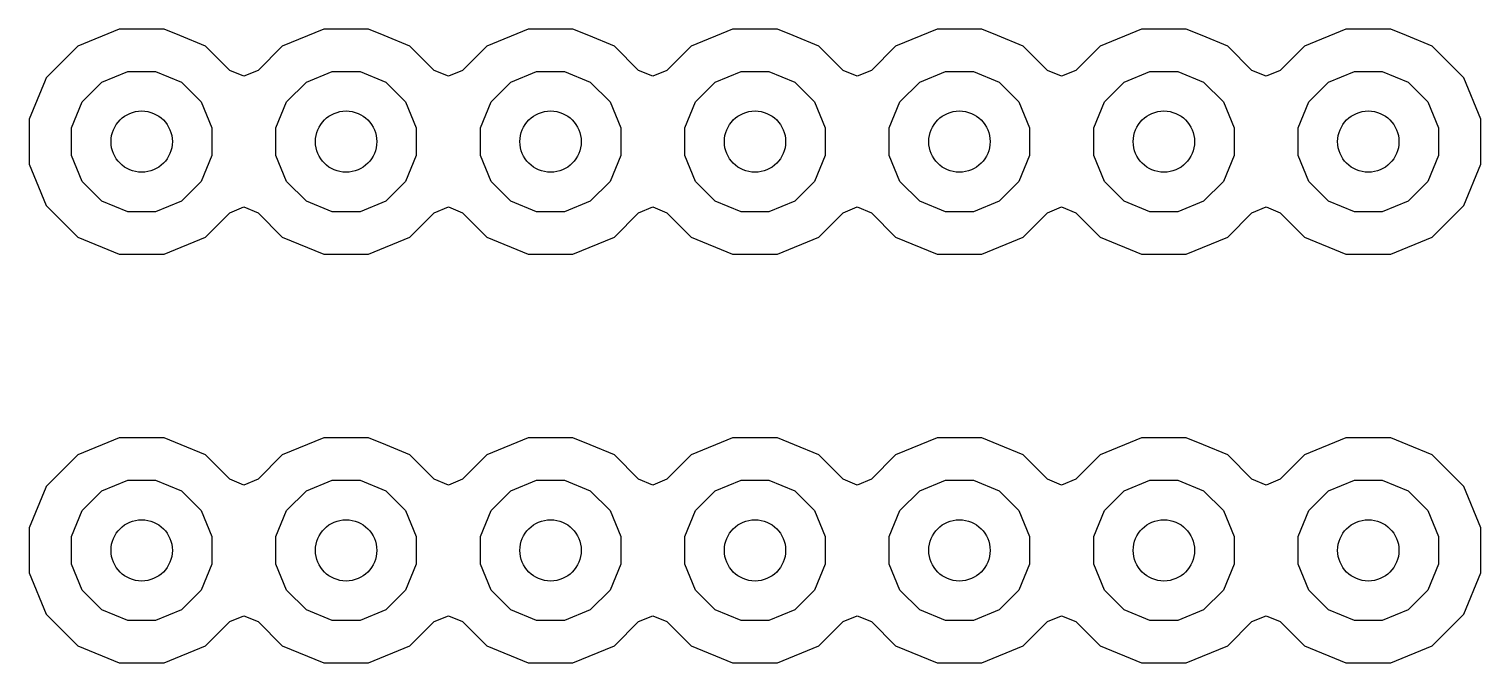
# Model space of a CAD drawing. Extents: x 114.9 to 199.6, y -137.1 to -76.7.
# Drawn here: x 130.614 to 134.165, y -106.865 to -105.314 of the extents above; entities that cross this region are included whole.
import ezdxf

# ---------------------------------------------------------------- set-up
doc = ezdxf.new("R2010")
doc.units = 0
doc.layers.add('BLACK', color=7, linetype='CONTINUOUS')

msp = doc.modelspace()

# ---------------------------------------------------------------- linework, layer by layer
at = {"layer": 'BLACK', "linetype": 'CONTINUOUS'}
for p, q in [((130.835198, -105.3145), (130.73394, -105.356444)), ((130.8352, -105.3145), (130.835198, -105.3145)), ((130.9448, -105.3145), (130.8352, -105.3145)), ((130.944801, -105.3145), (130.9448, -105.3145)), ((130.983427, -105.3305), (130.944801, -105.3145)), ((131.335198, -105.3145), (131.23394, -105.356444)), ((131.3352, -105.3145), (131.335198, -105.3145)), ((131.4448, -105.3145), (131.3352, -105.3145)), ((131.444801, -105.3145), (131.4448, -105.3145)), ((131.483427, -105.3305), (131.444801, -105.3145)), ((131.835198, -105.3145), (131.73394, -105.356444)), ((131.8352, -105.3145), (131.835198, -105.3145)), ((131.9448, -105.3145), (131.8352, -105.3145)), ((131.944801, -105.3145), (131.9448, -105.3145)), ((131.983427, -105.3305), (131.944801, -105.3145)), ((132.335198, -105.3145), (132.23394, -105.356444)), ((132.3352, -105.3145), (132.335198, -105.3145)), ((132.4448, -105.3145), (132.3352, -105.3145)), ((132.444801, -105.3145), (132.4448, -105.3145)), ((132.483427, -105.3305), (132.444801, -105.3145)), ((132.835198, -105.3145), (132.73394, -105.356444)), ((132.8352, -105.3145), (132.835198, -105.3145)), ((132.9448, -105.3145), (132.8352, -105.3145)), ((132.944801, -105.3145), (132.9448, -105.3145)), ((132.983427, -105.3305), (132.944801, -105.3145)), ((133.335198, -105.3145), (133.23394, -105.356444)), ((133.3352, -105.3145), (133.335198, -105.3145)), ((133.4448, -105.3145), (133.3352, -105.3145)), ((133.444801, -105.3145), (133.4448, -105.3145)), ((133.483427, -105.3305), (133.444801, -105.3145)), ((133.835198, -105.3145), (133.73394, -105.356444)), ((133.8352, -105.3145), (133.835198, -105.3145)), ((133.9448, -105.3145), (133.8352, -105.3145)), ((133.944801, -105.3145), (133.9448, -105.3145)), ((133.983427, -105.3305), (133.944801, -105.3145)), ((130.73394, -105.356444), (130.656444, -105.43394)), ((131.046058, -105.356443), (130.983427, -105.3305)), ((131.046059, -105.356444), (131.046058, -105.356443)), ((131.046061, -105.356445), (131.046059, -105.356444)), ((131.105352, -105.415736), (131.046061, -105.356445)), ((131.23394, -105.356444), (131.174648, -105.415736)), ((131.546058, -105.356443), (131.483427, -105.3305)), ((131.546059, -105.356444), (131.546058, -105.356443)), ((131.546061, -105.356445), (131.546059, -105.356444)), ((131.605352, -105.415736), (131.546061, -105.356445)), ((131.73394, -105.356444), (131.674648, -105.415736)), ((132.046058, -105.356443), (131.983427, -105.3305)), ((132.046059, -105.356444), (132.046058, -105.356443)), ((132.046061, -105.356445), (132.046059, -105.356444)), ((132.105352, -105.415736), (132.046061, -105.356445)), ((132.23394, -105.356444), (132.174648, -105.415736)), ((132.546058, -105.356443), (132.483427, -105.3305)), ((132.546059, -105.356444), (132.546058, -105.356443)), ((132.546061, -105.356445), (132.546059, -105.356444)), ((132.605352, -105.415736), (132.546061, -105.356445)), ((132.73394, -105.356444), (132.674648, -105.415736)), ((133.046058, -105.356443), (132.983427, -105.3305)), ((133.046059, -105.356444), (133.046058, -105.356443)), ((133.046061, -105.356445), (133.046059, -105.356444)), ((133.105352, -105.415736), (133.046061, -105.356445)), ((133.23394, -105.356444), (133.174648, -105.415736)), ((133.546058, -105.356443), (133.483427, -105.3305)), ((133.546059, -105.356444), (133.546058, -105.356443)), ((133.546061, -105.356445), (133.546059, -105.356444)), ((133.605352, -105.415736), (133.546061, -105.356445)), ((133.73394, -105.356444), (133.674648, -105.415736)), ((134.046058, -105.356443), (133.983427, -105.3305)), ((134.046059, -105.356444), (134.046058, -105.356443)), ((134.046061, -105.356445), (134.046059, -105.356444)), ((134.123555, -105.433939), (134.046061, -105.356445)), ((130.792775, -105.444493), (130.855859, -105.418363)), ((130.855859, -105.418363), (130.924141, -105.418363)), ((130.924141, -105.418363), (130.987225, -105.444493)), ((131.14, -105.430088), (131.105352, -105.415736)), ((131.174648, -105.415736), (131.14, -105.430088)), ((131.292775, -105.444493), (131.355859, -105.418363)), ((131.355859, -105.418363), (131.424141, -105.418363)), ((131.424141, -105.418363), (131.487225, -105.444493)), ((131.64, -105.430088), (131.605352, -105.415736)), ((131.674648, -105.415736), (131.64, -105.430088)), ((131.792775, -105.444493), (131.855859, -105.418363)), ((131.855859, -105.418363), (131.924141, -105.418363)), ((131.924141, -105.418363), (131.987225, -105.444493)), ((132.14, -105.430088), (132.105352, -105.415736)), ((132.174648, -105.415736), (132.14, -105.430088)), ((132.292775, -105.444493), (132.355859, -105.418363)), ((132.355859, -105.418363), (132.424141, -105.418363)), ((132.424141, -105.418363), (132.487225, -105.444493)), ((132.64, -105.430088), (132.605352, -105.415736)), ((132.674648, -105.415736), (132.64, -105.430088)), ((132.792775, -105.444493), (132.855859, -105.418363)), ((132.855859, -105.418363), (132.924141, -105.418363)), ((132.924141, -105.418363), (132.987225, -105.444493)), ((133.14, -105.430088), (133.105352, -105.415736)), ((133.174648, -105.415736), (133.14, -105.430088)), ((133.292775, -105.444493), (133.355859, -105.418363)), ((133.355859, -105.418363), (133.424141, -105.418363)), ((133.424141, -105.418363), (133.487225, -105.444493)), ((133.64, -105.430088), (133.605352, -105.415736)), ((133.674648, -105.415736), (133.64, -105.430088)), ((133.792775, -105.444493), (133.855859, -105.418363)), ((133.855859, -105.418363), (133.924141, -105.418363)), ((133.924141, -105.418363), (133.987225, -105.444493)), ((130.653901, -105.440078), (130.6145, -105.535198)), ((130.656443, -105.433942), (130.653901, -105.440078)), ((130.656444, -105.43394), (130.656443, -105.433941)), ((130.656443, -105.433941), (130.656443, -105.433942)), ((130.744493, -105.492775), (130.792775, -105.444493)), ((130.987225, -105.444493), (131.035507, -105.492775)), ((131.244493, -105.492775), (131.292775, -105.444493)), ((131.487225, -105.444493), (131.535507, -105.492775)), ((131.744493, -105.492775), (131.792775, -105.444493)), ((131.987225, -105.444493), (132.035507, -105.492775)), ((132.244493, -105.492775), (132.292775, -105.444493)), ((132.487225, -105.444493), (132.535507, -105.492775)), ((132.744493, -105.492775), (132.792775, -105.444493)), ((132.987225, -105.444493), (133.035507, -105.492775)), ((133.244493, -105.492775), (133.292775, -105.444493)), ((133.487225, -105.444493), (133.535507, -105.492775)), ((133.744493, -105.492775), (133.792775, -105.444493)), ((133.987225, -105.444493), (134.035507, -105.492775)), ((134.123555, -105.43394), (134.123555, -105.433939)), ((134.123557, -105.433942), (134.123555, -105.43394)), ((134.1655, -105.5352), (134.123557, -105.433942)), ((130.718363, -105.555859), (130.744493, -105.492775)), ((131.035507, -105.492775), (131.061637, -105.555859)), ((131.218363, -105.555859), (131.244493, -105.492775)), ((131.535507, -105.492775), (131.561637, -105.555859)), ((131.718363, -105.555859), (131.744493, -105.492775)), ((132.035507, -105.492775), (132.061637, -105.555859)), ((132.218363, -105.555859), (132.244493, -105.492775)), ((132.535507, -105.492775), (132.561637, -105.555859)), ((132.718363, -105.555859), (132.744493, -105.492775)), ((133.035507, -105.492775), (133.061637, -105.555859)), ((133.218363, -105.555859), (133.244493, -105.492775)), ((133.535507, -105.492775), (133.561637, -105.555859)), ((133.718363, -105.555859), (133.744493, -105.492775)), ((134.035507, -105.492775), (134.061637, -105.555859)), ((130.6145, -105.535198), (130.6145, -105.644801)), ((134.1655, -105.6448), (134.1655, -105.5352)), ((130.718363, -105.624141), (130.718363, -105.555859)), ((131.061637, -105.555859), (131.061637, -105.624141)), ((131.218363, -105.624141), (131.218363, -105.555859)), ((131.561637, -105.555859), (131.561637, -105.624141)), ((131.718363, -105.624141), (131.718363, -105.555859)), ((132.061637, -105.555859), (132.061637, -105.624141)), ((132.218363, -105.624141), (132.218363, -105.555859)), ((132.561637, -105.555859), (132.561637, -105.624141)), ((132.718363, -105.624141), (132.718363, -105.555859)), ((133.061637, -105.555859), (133.061637, -105.624141)), ((133.218363, -105.624141), (133.218363, -105.555859)), ((133.561637, -105.555859), (133.561637, -105.624141)), ((133.718363, -105.624141), (133.718363, -105.555859)), ((134.061637, -105.555859), (134.061637, -105.624141)), ((130.744493, -105.687225), (130.718363, -105.624141)), ((131.061637, -105.624141), (131.035507, -105.687225)), ((131.244493, -105.687225), (131.218363, -105.624141)), ((131.561637, -105.624141), (131.535507, -105.687225)), ((131.744493, -105.687225), (131.718363, -105.624141)), ((132.061637, -105.624141), (132.035507, -105.687225)), ((132.244493, -105.687225), (132.218363, -105.624141)), ((132.561637, -105.624141), (132.535507, -105.687225)), ((132.744493, -105.687225), (132.718363, -105.624141)), ((133.061637, -105.624141), (133.035507, -105.687225)), ((133.244493, -105.687225), (133.218363, -105.624141)), ((133.561637, -105.624141), (133.535507, -105.687225)), ((133.744493, -105.687225), (133.718363, -105.624141)), ((134.061637, -105.624141), (134.035507, -105.687225)), ((130.6145, -105.644801), (130.631874, -105.686744)), ((134.123557, -105.746058), (134.1655, -105.6448)), ((130.631874, -105.686744), (130.656443, -105.746058)), ((130.792775, -105.735507), (130.744493, -105.687225)), ((131.035507, -105.687225), (130.987225, -105.735507)), ((131.292775, -105.735507), (131.244493, -105.687225)), ((131.535507, -105.687225), (131.487225, -105.735507)), ((131.792775, -105.735507), (131.744493, -105.687225)), ((132.035507, -105.687225), (131.987225, -105.735507)), ((132.292775, -105.735507), (132.244493, -105.687225)), ((132.535507, -105.687225), (132.487225, -105.735507)), ((132.792775, -105.735507), (132.744493, -105.687225)), ((133.035507, -105.687225), (132.987225, -105.735507)), ((133.292775, -105.735507), (133.244493, -105.687225)), ((133.535507, -105.687225), (133.487225, -105.735507)), ((133.792775, -105.735507), (133.744493, -105.687225)), ((134.035507, -105.687225), (133.987225, -105.735507)), ((130.656443, -105.746058), (130.656444, -105.746059)), ((130.656444, -105.746059), (130.656445, -105.746061)), ((130.656445, -105.746061), (130.733939, -105.823555)), ((130.855859, -105.761637), (130.792775, -105.735507)), ((130.987225, -105.735507), (130.924141, -105.761637)), ((131.355859, -105.761637), (131.292775, -105.735507)), ((131.487225, -105.735507), (131.424141, -105.761637)), ((131.855859, -105.761637), (131.792775, -105.735507)), ((131.987225, -105.735507), (131.924141, -105.761637)), ((132.355859, -105.761637), (132.292775, -105.735507)), ((132.487225, -105.735507), (132.424141, -105.761637)), ((132.855859, -105.761637), (132.792775, -105.735507)), ((132.987225, -105.735507), (132.924141, -105.761637)), ((133.355859, -105.761637), (133.292775, -105.735507)), ((133.487225, -105.735507), (133.424141, -105.761637)), ((133.855859, -105.761637), (133.792775, -105.735507)), ((133.987225, -105.735507), (133.924141, -105.761637)), ((134.046061, -105.823555), (134.123555, -105.746061)), ((134.123555, -105.74606), (134.123557, -105.746058)), ((134.123555, -105.746061), (134.123555, -105.74606)), ((130.924141, -105.761637), (130.855859, -105.761637)), ((131.046061, -105.823555), (131.105352, -105.764264)), ((131.105352, -105.764264), (131.14, -105.749912)), ((131.14, -105.749912), (131.174648, -105.764264)), ((131.174648, -105.764264), (131.233939, -105.823555)), ((131.424141, -105.761637), (131.355859, -105.761637)), ((131.546061, -105.823555), (131.605352, -105.764264)), ((131.605352, -105.764264), (131.64, -105.749912)), ((131.64, -105.749912), (131.674648, -105.764264)), ((131.674648, -105.764264), (131.733939, -105.823555)), ((131.924141, -105.761637), (131.855859, -105.761637)), ((132.046061, -105.823555), (132.105352, -105.764264)), ((132.105352, -105.764264), (132.14, -105.749912)), ((132.14, -105.749912), (132.174648, -105.764264)), ((132.174648, -105.764264), (132.233939, -105.823555)), ((132.424141, -105.761637), (132.355859, -105.761637)), ((132.546061, -105.823555), (132.605352, -105.764264)), ((132.605352, -105.764264), (132.64, -105.749912)), ((132.64, -105.749912), (132.674648, -105.764264)), ((132.674648, -105.764264), (132.733939, -105.823555)), ((132.924141, -105.761637), (132.855859, -105.761637)), ((133.046061, -105.823555), (133.105352, -105.764264)), ((133.105352, -105.764264), (133.14, -105.749912)), ((133.14, -105.749912), (133.174648, -105.764264)), ((133.174648, -105.764264), (133.233939, -105.823555)), ((133.424141, -105.761637), (133.355859, -105.761637)), ((133.546061, -105.823555), (133.605352, -105.764264)), ((133.605352, -105.764264), (133.64, -105.749912)), ((133.64, -105.749912), (133.674648, -105.764264)), ((133.674648, -105.764264), (133.733939, -105.823555)), ((133.924141, -105.761637), (133.855859, -105.761637)), ((130.733939, -105.823555), (130.73394, -105.823555)), ((130.73394, -105.823555), (130.733942, -105.823557)), ((130.733942, -105.823557), (130.8352, -105.8655)), ((130.9448, -105.8655), (131.046058, -105.823557)), ((131.046058, -105.823557), (131.04606, -105.823555)), ((131.04606, -105.823555), (131.046061, -105.823555)), ((131.233939, -105.823555), (131.23394, -105.823555)), ((131.23394, -105.823555), (131.233942, -105.823557)), ((131.233942, -105.823557), (131.3352, -105.8655)), ((131.4448, -105.8655), (131.546058, -105.823557)), ((131.546058, -105.823557), (131.54606, -105.823555)), ((131.54606, -105.823555), (131.546061, -105.823555)), ((131.733939, -105.823555), (131.73394, -105.823555)), ((131.73394, -105.823555), (131.733942, -105.823557)), ((131.733942, -105.823557), (131.8352, -105.8655)), ((131.9448, -105.8655), (132.046058, -105.823557)), ((132.046058, -105.823557), (132.04606, -105.823555)), ((132.04606, -105.823555), (132.046061, -105.823555)), ((132.233939, -105.823555), (132.23394, -105.823555)), ((132.23394, -105.823555), (132.233942, -105.823557)), ((132.233942, -105.823557), (132.3352, -105.8655)), ((132.4448, -105.8655), (132.546058, -105.823557)), ((132.546058, -105.823557), (132.54606, -105.823555)), ((132.54606, -105.823555), (132.546061, -105.823555)), ((132.733939, -105.823555), (132.73394, -105.823555)), ((132.73394, -105.823555), (132.733942, -105.823557)), ((132.733942, -105.823557), (132.8352, -105.8655)), ((132.9448, -105.8655), (133.046058, -105.823557)), ((133.046058, -105.823557), (133.04606, -105.823555)), ((133.04606, -105.823555), (133.046061, -105.823555)), ((133.233939, -105.823555), (133.23394, -105.823555)), ((133.23394, -105.823555), (133.233942, -105.823557)), ((133.233942, -105.823557), (133.3352, -105.8655)), ((133.4448, -105.8655), (133.546058, -105.823557)), ((133.546058, -105.823557), (133.54606, -105.823555)), ((133.54606, -105.823555), (133.546061, -105.823555)), ((133.733939, -105.823555), (133.73394, -105.823555)), ((133.73394, -105.823555), (133.733942, -105.823557)), ((133.733942, -105.823557), (133.8352, -105.8655)), ((133.9448, -105.8655), (134.046058, -105.823557)), ((134.046058, -105.823557), (134.04606, -105.823555)), ((134.04606, -105.823555), (134.046061, -105.823555)), ((130.8352, -105.8655), (130.835202, -105.8655)), ((130.835202, -105.8655), (130.944798, -105.8655)), ((130.944798, -105.8655), (130.9448, -105.8655)), ((131.3352, -105.8655), (131.335202, -105.8655)), ((131.335202, -105.8655), (131.444798, -105.8655)), ((131.444798, -105.8655), (131.4448, -105.8655)), ((131.8352, -105.8655), (131.835202, -105.8655)), ((131.835202, -105.8655), (131.944798, -105.8655)), ((131.944798, -105.8655), (131.9448, -105.8655)), ((132.3352, -105.8655), (132.335202, -105.8655)), ((132.335202, -105.8655), (132.444798, -105.8655)), ((132.444798, -105.8655), (132.4448, -105.8655)), ((132.8352, -105.8655), (132.835202, -105.8655)), ((132.835202, -105.8655), (132.944798, -105.8655)), ((132.944798, -105.8655), (132.9448, -105.8655)), ((133.3352, -105.8655), (133.335202, -105.8655)), ((133.335202, -105.8655), (133.444798, -105.8655)), ((133.444798, -105.8655), (133.4448, -105.8655)), ((133.8352, -105.8655), (133.835202, -105.8655)), ((133.835202, -105.8655), (133.944798, -105.8655)), ((133.944798, -105.8655), (133.9448, -105.8655)), ((130.835198, -106.3145), (130.73394, -106.356444)), ((130.8352, -106.3145), (130.835198, -106.3145)), ((130.9448, -106.3145), (130.8352, -106.3145)), ((130.944801, -106.3145), (130.9448, -106.3145)), ((130.986744, -106.331874), (130.944801, -106.3145)), ((131.335198, -106.3145), (131.23394, -106.356444)), ((131.3352, -106.3145), (131.335198, -106.3145)), ((131.4448, -106.3145), (131.3352, -106.3145)), ((131.444801, -106.3145), (131.4448, -106.3145)), ((131.486744, -106.331874), (131.444801, -106.3145)), ((131.835198, -106.3145), (131.73394, -106.356444)), ((131.8352, -106.3145), (131.835198, -106.3145)), ((131.9448, -106.3145), (131.8352, -106.3145)), ((131.944801, -106.3145), (131.9448, -106.3145)), ((131.986744, -106.331874), (131.944801, -106.3145)), ((132.335198, -106.3145), (132.23394, -106.356444)), ((132.3352, -106.3145), (132.335198, -106.3145)), ((132.4448, -106.3145), (132.3352, -106.3145)), ((132.444801, -106.3145), (132.4448, -106.3145)), ((132.486744, -106.331874), (132.444801, -106.3145)), ((132.835198, -106.3145), (132.73394, -106.356444)), ((132.8352, -106.3145), (132.835198, -106.3145)), ((132.9448, -106.3145), (132.8352, -106.3145)), ((132.944801, -106.3145), (132.9448, -106.3145)), ((132.986744, -106.331874), (132.944801, -106.3145)), ((133.335198, -106.3145), (133.23394, -106.356444)), ((133.3352, -106.3145), (133.335198, -106.3145)), ((133.4448, -106.3145), (133.3352, -106.3145)), ((133.444801, -106.3145), (133.4448, -106.3145)), ((133.486744, -106.331874), (133.444801, -106.3145)), ((133.835198, -106.3145), (133.73394, -106.356444)), ((133.8352, -106.3145), (133.835198, -106.3145)), ((133.9448, -106.3145), (133.8352, -106.3145)), ((133.944801, -106.3145), (133.9448, -106.3145)), ((133.986744, -106.331874), (133.944801, -106.3145)), ((131.046058, -106.356443), (130.986744, -106.331874)), ((131.546058, -106.356443), (131.486744, -106.331874)), ((132.046058, -106.356443), (131.986744, -106.331874)), ((132.546058, -106.356443), (132.486744, -106.331874)), ((133.046058, -106.356443), (132.986744, -106.331874)), ((133.546058, -106.356443), (133.486744, -106.331874)), ((134.046058, -106.356443), (133.986744, -106.331874)), ((130.73394, -106.356444), (130.656444, -106.43394)), ((131.046059, -106.356444), (131.046058, -106.356443)), ((131.046061, -106.356445), (131.046059, -106.356444)), ((131.105352, -106.415736), (131.046061, -106.356445)), ((131.23394, -106.356444), (131.174648, -106.415736)), ((131.546059, -106.356444), (131.546058, -106.356443)), ((131.546061, -106.356445), (131.546059, -106.356444)), ((131.605352, -106.415736), (131.546061, -106.356445)), ((131.73394, -106.356444), (131.674648, -106.415736)), ((132.046059, -106.356444), (132.046058, -106.356443)), ((132.046061, -106.356445), (132.046059, -106.356444)), ((132.105352, -106.415736), (132.046061, -106.356445)), ((132.23394, -106.356444), (132.174648, -106.415736)), ((132.546059, -106.356444), (132.546058, -106.356443)), ((132.546061, -106.356445), (132.546059, -106.356444)), ((132.605352, -106.415736), (132.546061, -106.356445)), ((132.73394, -106.356444), (132.674648, -106.415736)), ((133.046059, -106.356444), (133.046058, -106.356443)), ((133.046061, -106.356445), (133.046059, -106.356444)), ((133.105352, -106.415736), (133.046061, -106.356445)), ((133.23394, -106.356444), (133.174648, -106.415736)), ((133.546059, -106.356444), (133.546058, -106.356443)), ((133.546061, -106.356445), (133.546059, -106.356444)), ((133.605352, -106.415736), (133.546061, -106.356445)), ((133.73394, -106.356444), (133.674648, -106.415736)), ((134.046059, -106.356444), (134.046058, -106.356443)), ((134.046061, -106.356445), (134.046059, -106.356444)), ((134.123555, -106.433939), (134.046061, -106.356445)), ((130.792775, -106.444493), (130.855859, -106.418363)), ((130.855859, -106.418363), (130.924141, -106.418363)), ((130.924141, -106.418363), (130.987225, -106.444493)), ((131.14, -106.430088), (131.105352, -106.415736)), ((131.174648, -106.415736), (131.14, -106.430088)), ((131.292775, -106.444493), (131.355859, -106.418363)), ((131.355859, -106.418363), (131.424141, -106.418363)), ((131.424141, -106.418363), (131.487225, -106.444493)), ((131.64, -106.430088), (131.605352, -106.415736)), ((131.674648, -106.415736), (131.64, -106.430088)), ((131.792775, -106.444493), (131.855859, -106.418363)), ((131.855859, -106.418363), (131.924141, -106.418363)), ((131.924141, -106.418363), (131.987225, -106.444493)), ((132.14, -106.430088), (132.105352, -106.415736)), ((132.174648, -106.415736), (132.14, -106.430088)), ((132.292775, -106.444493), (132.355859, -106.418363)), ((132.355859, -106.418363), (132.424141, -106.418363)), ((132.424141, -106.418363), (132.487225, -106.444493)), ((132.64, -106.430088), (132.605352, -106.415736)), ((132.674648, -106.415736), (132.64, -106.430088)), ((132.792775, -106.444493), (132.855859, -106.418363)), ((132.855859, -106.418363), (132.924141, -106.418363)), ((132.924141, -106.418363), (132.987225, -106.444493)), ((133.14, -106.430088), (133.105352, -106.415736)), ((133.174648, -106.415736), (133.14, -106.430088)), ((133.292775, -106.444493), (133.355859, -106.418363)), ((133.355859, -106.418363), (133.424141, -106.418363)), ((133.424141, -106.418363), (133.487225, -106.444493)), ((133.64, -106.430088), (133.605352, -106.415736)), ((133.674648, -106.415736), (133.64, -106.430088)), ((133.792775, -106.444493), (133.855859, -106.418363)), ((133.855859, -106.418363), (133.924141, -106.418363)), ((133.924141, -106.418363), (133.987225, -106.444493)), ((130.655665, -106.43582), (130.6145, -106.535198)), ((130.656443, -106.433942), (130.655665, -106.43582)), ((130.656444, -106.43394), (130.656443, -106.433941)), ((130.656443, -106.433941), (130.656443, -106.433942)), ((130.744493, -106.492775), (130.792775, -106.444493)), ((130.987225, -106.444493), (131.035507, -106.492775)), ((131.244493, -106.492775), (131.292775, -106.444493)), ((131.487225, -106.444493), (131.535507, -106.492775)), ((131.744493, -106.492775), (131.792775, -106.444493)), ((131.987225, -106.444493), (132.035507, -106.492775)), ((132.244493, -106.492775), (132.292775, -106.444493)), ((132.487225, -106.444493), (132.535507, -106.492775)), ((132.744493, -106.492775), (132.792775, -106.444493)), ((132.987225, -106.444493), (133.035507, -106.492775)), ((133.244493, -106.492775), (133.292775, -106.444493)), ((133.487225, -106.444493), (133.535507, -106.492775)), ((133.744493, -106.492775), (133.792775, -106.444493)), ((133.987225, -106.444493), (134.035507, -106.492775)), ((134.123555, -106.43394), (134.123555, -106.433939)), ((134.123557, -106.433942), (134.123555, -106.43394)), ((134.1655, -106.5352), (134.123557, -106.433942)), ((130.718363, -106.555859), (130.744493, -106.492775)), ((131.035507, -106.492775), (131.061637, -106.555859)), ((131.218363, -106.555859), (131.244493, -106.492775)), ((131.535507, -106.492775), (131.561637, -106.555859)), ((131.718363, -106.555859), (131.744493, -106.492775)), ((132.035507, -106.492775), (132.061637, -106.555859)), ((132.218363, -106.555859), (132.244493, -106.492775)), ((132.535507, -106.492775), (132.561637, -106.555859)), ((132.718363, -106.555859), (132.744493, -106.492775)), ((133.035507, -106.492775), (133.061637, -106.555859)), ((133.218363, -106.555859), (133.244493, -106.492775)), ((133.535507, -106.492775), (133.561637, -106.555859)), ((133.718363, -106.555859), (133.744493, -106.492775)), ((134.035507, -106.492775), (134.061637, -106.555859)), ((130.6145, -106.535198), (130.6145, -106.5352)), ((130.6145, -106.5352), (130.6145, -106.6448)), ((130.718363, -106.624141), (130.718363, -106.555859)), ((131.061637, -106.555859), (131.061637, -106.624141)), ((131.218363, -106.624141), (131.218363, -106.555859)), ((131.561637, -106.555859), (131.561637, -106.624141)), ((131.718363, -106.624141), (131.718363, -106.555859)), ((132.061637, -106.555859), (132.061637, -106.624141)), ((132.218363, -106.624141), (132.218363, -106.555859)), ((132.561637, -106.555859), (132.561637, -106.624141)), ((132.718363, -106.624141), (132.718363, -106.555859)), ((133.061637, -106.555859), (133.061637, -106.624141)), ((133.218363, -106.624141), (133.218363, -106.555859)), ((133.561637, -106.555859), (133.561637, -106.624141)), ((133.718363, -106.624141), (133.718363, -106.555859)), ((134.061637, -106.555859), (134.061637, -106.624141)), ((134.1655, -106.6448), (134.1655, -106.5352)), ((130.744493, -106.687225), (130.718363, -106.624141)), ((131.061637, -106.624141), (131.035507, -106.687225)), ((131.244493, -106.687225), (131.218363, -106.624141)), ((131.561637, -106.624141), (131.535507, -106.687225)), ((131.744493, -106.687225), (131.718363, -106.624141)), ((132.061637, -106.624141), (132.035507, -106.687225)), ((132.244493, -106.687225), (132.218363, -106.624141)), ((132.561637, -106.624141), (132.535507, -106.687225)), ((132.744493, -106.687225), (132.718363, -106.624141)), ((133.061637, -106.624141), (133.035507, -106.687225)), ((133.244493, -106.687225), (133.218363, -106.624141)), ((133.561637, -106.624141), (133.535507, -106.687225)), ((133.744493, -106.687225), (133.718363, -106.624141)), ((134.061637, -106.624141), (134.035507, -106.687225)), ((130.6145, -106.6448), (130.656443, -106.746058)), ((134.123557, -106.746058), (134.1655, -106.6448)), ((130.792775, -106.735507), (130.744493, -106.687225)), ((131.035507, -106.687225), (130.987225, -106.735507)), ((131.292775, -106.735507), (131.244493, -106.687225)), ((131.535507, -106.687225), (131.487225, -106.735507)), ((131.792775, -106.735507), (131.744493, -106.687225)), ((132.035507, -106.687225), (131.987225, -106.735507)), ((132.292775, -106.735507), (132.244493, -106.687225)), ((132.535507, -106.687225), (132.487225, -106.735507)), ((132.792775, -106.735507), (132.744493, -106.687225)), ((133.035507, -106.687225), (132.987225, -106.735507)), ((133.292775, -106.735507), (133.244493, -106.687225)), ((133.535507, -106.687225), (133.487225, -106.735507)), ((133.792775, -106.735507), (133.744493, -106.687225)), ((134.035507, -106.687225), (133.987225, -106.735507)), ((130.855859, -106.761637), (130.792775, -106.735507)), ((130.987225, -106.735507), (130.924141, -106.761637)), ((131.355859, -106.761637), (131.292775, -106.735507)), ((131.487225, -106.735507), (131.424141, -106.761637)), ((131.855859, -106.761637), (131.792775, -106.735507)), ((131.987225, -106.735507), (131.924141, -106.761637)), ((132.355859, -106.761637), (132.292775, -106.735507)), ((132.487225, -106.735507), (132.424141, -106.761637)), ((132.855859, -106.761637), (132.792775, -106.735507)), ((132.987225, -106.735507), (132.924141, -106.761637)), ((133.355859, -106.761637), (133.292775, -106.735507)), ((133.487225, -106.735507), (133.424141, -106.761637)), ((133.855859, -106.761637), (133.792775, -106.735507)), ((133.987225, -106.735507), (133.924141, -106.761637)), ((130.656443, -106.746058), (130.656444, -106.746059)), ((130.656444, -106.746059), (130.656445, -106.746061)), ((130.656445, -106.746061), (130.733939, -106.823555)), ((130.924141, -106.761637), (130.855859, -106.761637)), ((131.046061, -106.823555), (131.105352, -106.764264)), ((131.105352, -106.764264), (131.14, -106.749912)), ((131.14, -106.749912), (131.174648, -106.764264)), ((131.174648, -106.764264), (131.233939, -106.823555)), ((131.424141, -106.761637), (131.355859, -106.761637)), ((131.546061, -106.823555), (131.605352, -106.764264)), ((131.605352, -106.764264), (131.64, -106.749912)), ((131.64, -106.749912), (131.674648, -106.764264)), ((131.674648, -106.764264), (131.733939, -106.823555)), ((131.924141, -106.761637), (131.855859, -106.761637)), ((132.046061, -106.823555), (132.105352, -106.764264)), ((132.105352, -106.764264), (132.14, -106.749912)), ((132.14, -106.749912), (132.174648, -106.764264)), ((132.174648, -106.764264), (132.233939, -106.823555)), ((132.424141, -106.761637), (132.355859, -106.761637)), ((132.546061, -106.823555), (132.605352, -106.764264)), ((132.605352, -106.764264), (132.64, -106.749912)), ((132.64, -106.749912), (132.674648, -106.764264)), ((132.674648, -106.764264), (132.733939, -106.823555)), ((132.924141, -106.761637), (132.855859, -106.761637)), ((133.046061, -106.823555), (133.105352, -106.764264)), ((133.105352, -106.764264), (133.14, -106.749912)), ((133.14, -106.749912), (133.174648, -106.764264)), ((133.174648, -106.764264), (133.233939, -106.823555)), ((133.424141, -106.761637), (133.355859, -106.761637)), ((133.546061, -106.823555), (133.605352, -106.764264)), ((133.605352, -106.764264), (133.64, -106.749912)), ((133.64, -106.749912), (133.674648, -106.764264)), ((133.674648, -106.764264), (133.733939, -106.823555)), ((133.924141, -106.761637), (133.855859, -106.761637)), ((134.046061, -106.823555), (134.123555, -106.746061)), ((134.123555, -106.74606), (134.123557, -106.746058)), ((134.123555, -106.746061), (134.123555, -106.74606)), ((130.733939, -106.823555), (130.73394, -106.823555)), ((130.73394, -106.823555), (130.733942, -106.823557)), ((130.733942, -106.823557), (130.8352, -106.8655)), ((130.9448, -106.8655), (131.046058, -106.823557)), ((131.046058, -106.823557), (131.04606, -106.823555)), ((131.04606, -106.823555), (131.046061, -106.823555)), ((131.233939, -106.823555), (131.23394, -106.823555)), ((131.23394, -106.823555), (131.233942, -106.823557)), ((131.233942, -106.823557), (131.3352, -106.8655)), ((131.4448, -106.8655), (131.546058, -106.823557)), ((131.546058, -106.823557), (131.54606, -106.823555)), ((131.54606, -106.823555), (131.546061, -106.823555)), ((131.733939, -106.823555), (131.73394, -106.823555)), ((131.73394, -106.823555), (131.733942, -106.823557)), ((131.733942, -106.823557), (131.8352, -106.8655)), ((131.9448, -106.8655), (132.046058, -106.823557)), ((132.046058, -106.823557), (132.04606, -106.823555)), ((132.04606, -106.823555), (132.046061, -106.823555)), ((132.233939, -106.823555), (132.23394, -106.823555)), ((132.23394, -106.823555), (132.233942, -106.823557)), ((132.233942, -106.823557), (132.3352, -106.8655)), ((132.4448, -106.8655), (132.546058, -106.823557)), ((132.546058, -106.823557), (132.54606, -106.823555)), ((132.54606, -106.823555), (132.546061, -106.823555)), ((132.733939, -106.823555), (132.73394, -106.823555)), ((132.73394, -106.823555), (132.733942, -106.823557)), ((132.733942, -106.823557), (132.8352, -106.8655)), ((132.9448, -106.8655), (133.046058, -106.823557)), ((133.046058, -106.823557), (133.04606, -106.823555)), ((133.04606, -106.823555), (133.046061, -106.823555)), ((133.233939, -106.823555), (133.23394, -106.823555)), ((133.23394, -106.823555), (133.233942, -106.823557)), ((133.233942, -106.823557), (133.3352, -106.8655)), ((133.4448, -106.8655), (133.546058, -106.823557)), ((133.546058, -106.823557), (133.54606, -106.823555)), ((133.54606, -106.823555), (133.546061, -106.823555)), ((133.733939, -106.823555), (133.73394, -106.823555)), ((133.73394, -106.823555), (133.733942, -106.823557)), ((133.733942, -106.823557), (133.8352, -106.8655)), ((133.9448, -106.8655), (134.046058, -106.823557)), ((134.046058, -106.823557), (134.04606, -106.823555)), ((134.04606, -106.823555), (134.046061, -106.823555)), ((130.8352, -106.8655), (130.835202, -106.8655)), ((130.835202, -106.8655), (130.944798, -106.8655)), ((130.944798, -106.8655), (130.9448, -106.8655)), ((131.3352, -106.8655), (131.335202, -106.8655)), ((131.335202, -106.8655), (131.444798, -106.8655)), ((131.444798, -106.8655), (131.4448, -106.8655)), ((131.8352, -106.8655), (131.835202, -106.8655)), ((131.835202, -106.8655), (131.944798, -106.8655)), ((131.944798, -106.8655), (131.9448, -106.8655)), ((132.3352, -106.8655), (132.335202, -106.8655)), ((132.335202, -106.8655), (132.444798, -106.8655)), ((132.444798, -106.8655), (132.4448, -106.8655)), ((132.8352, -106.8655), (132.835202, -106.8655)), ((132.835202, -106.8655), (132.944798, -106.8655)), ((132.944798, -106.8655), (132.9448, -106.8655)), ((133.3352, -106.8655), (133.335202, -106.8655)), ((133.335202, -106.8655), (133.444798, -106.8655)), ((133.444798, -106.8655), (133.4448, -106.8655)), ((133.8352, -106.8655), (133.835202, -106.8655)), ((133.835202, -106.8655), (133.944798, -106.8655)), ((133.944798, -106.8655), (133.9448, -106.8655))]:
    msp.add_line(p, q, dxfattribs=at)
at = {"layer": 'BLACK'}
for centre in [(130.89, -105.59), (131.39, -105.59), (131.89, -105.59), (132.39, -105.59), (132.89, -105.59), (133.39, -105.59), (133.89, -105.59), (130.89, -106.59), (131.39, -106.59), (131.89, -106.59), (132.39, -106.59), (132.89, -106.59), (133.39, -106.59), (133.89, -106.59)]:
    msp.add_circle(centre, 0.075, dxfattribs=at)
at = {"layer": 'WHITE'}
for centre in [(130.89, -105.59), (131.39, -105.59), (131.89, -105.59), (132.39, -105.59), (132.89, -105.59), (133.39, -105.59), (133.89, -105.59), (130.89, -106.59), (131.39, -106.59), (131.89, -106.59), (132.39, -106.59), (132.89, -106.59), (133.39, -106.59), (133.89, -106.59)]:
    msp.add_circle(centre, 0.075, dxfattribs=at)

doc.saveas('drawing.dxf')
